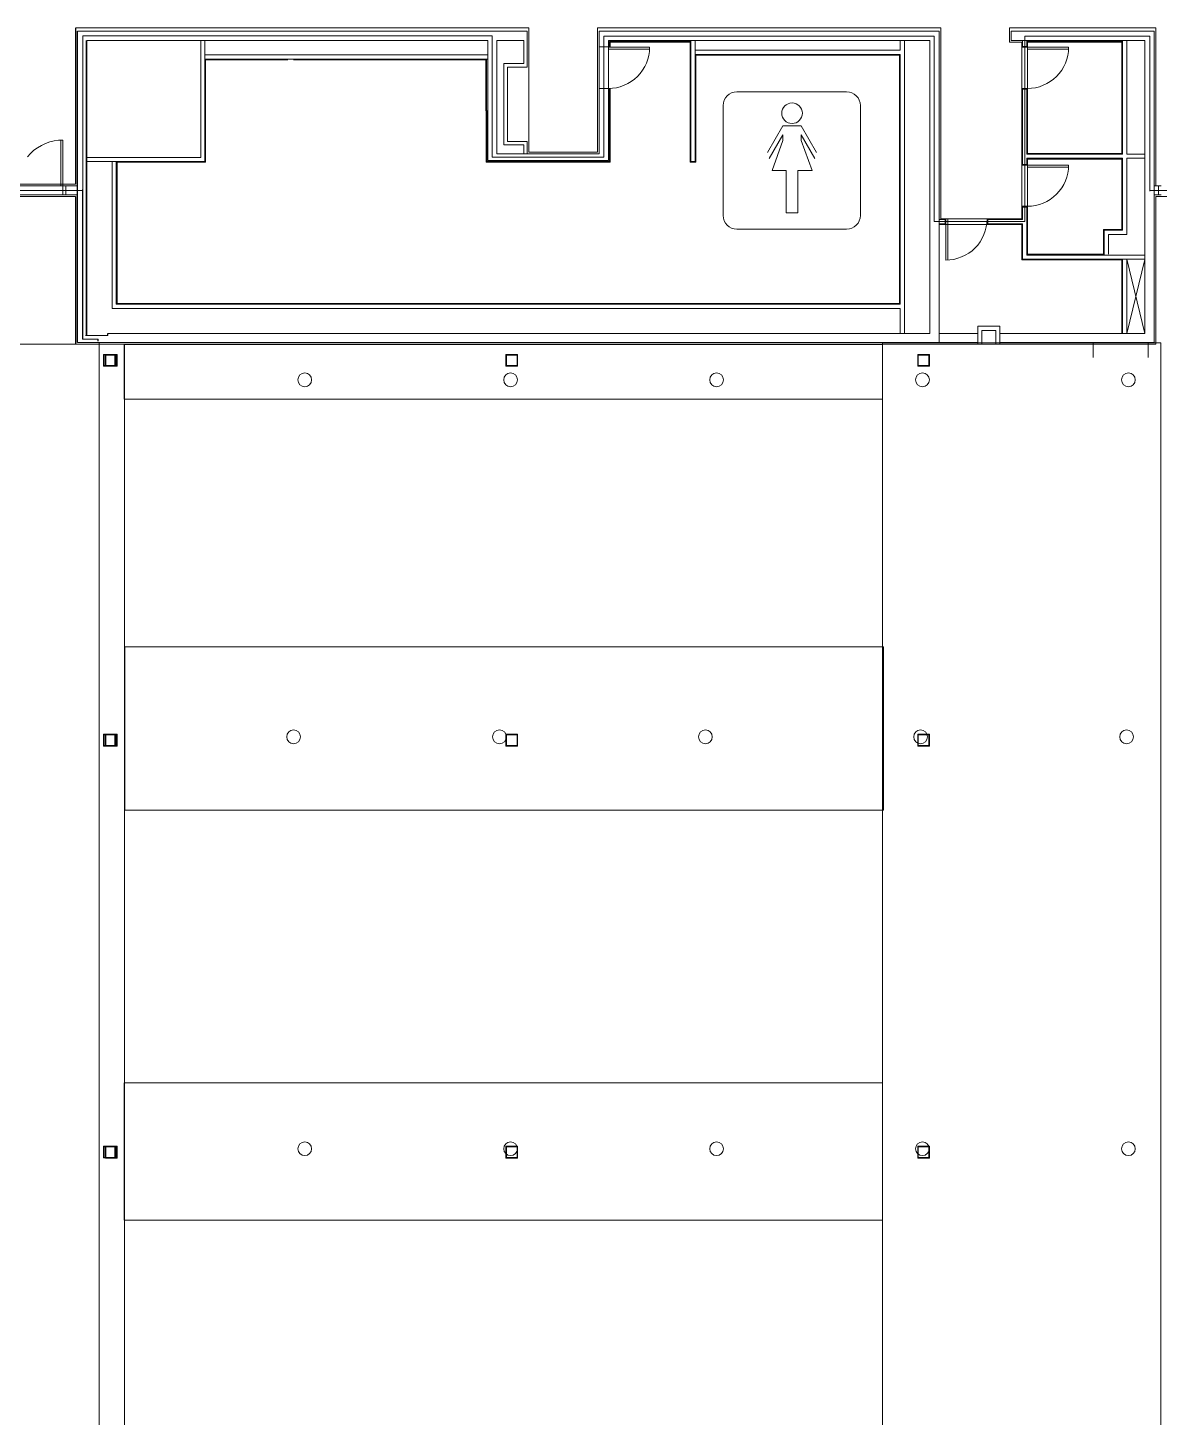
# Model space of a CAD drawing. Header units: inches. Extents: x -3410 to 5259, y -1080 to 3208.
# Drawn here: x -418 to 571, y 1185 to 2400 of the extents above; entities that cross this region are included whole.
import ezdxf

# ---------------------------------------------------------------- set-up
doc = ezdxf.new("R2010")
doc.units = ezdxf.units.IN
doc.header["$LTSCALE"] = 48
doc.header["$MEASUREMENT"] = 0
for name, color, linetype, lineweight in [('Venue-Airwall Track', 7, 'Continuous', 5), ('Venue-Ceiling-Main', 7, 'Continuous', 5), ('Venue-Floor Pockets', 7, 'Continuous', 5), ('Venue-Power', 7, 'Continuous', 5), ('Venue-Rigging Points', 7, 'Continuous', 5), ('Venue-Text-Facility', 7, 'Continuous', 5), ('Venue-Text-Room ID', 5, 'Continuous', 5), ('Venue-Walls and Doors', 7, 'Continuous', 5)]:
    doc.layers.add(name, color=color, linetype=linetype, lineweight=lineweight)

# ---------------------------------------------------------------- blocks, each defined once
blk = doc.blocks.new('Group-1')
at = {"layer": 'Venue-Floor Pockets', "color": 7, "linetype": 'Continuous', "lineweight": 15, "transparency": 33554687}
for points in [[(5.15, 5.15, 0), (-5.15, 5.15, 0), (-5.15, -5.15, 0), (5.15, -5.15, 0), (5.15, 5.15, 0)], [(-5.15, -5.15, 0), (-5.15, 5.15, 0)], [(4.65, 4.65, 0), (-4.65, 4.65, 0), (-4.65, -4.65, 0), (4.65, -4.65, 0), (4.65, 4.65, 0)]]:
    blk.add_polyline3d(points, dxfattribs=at)
blk = doc.blocks.new('FLRBOX')
at = {"layer": 'Venue-Floor Pockets', "color": 7, "transparency": 33554687}
blk.add_blockref('Group-1', (0, 0), dxfattribs=at)
blk = doc.blocks.new('Group-4-1')
at = {"layer": 'Venue-Floor Pockets', "color": 7, "linetype": 'Continuous', "lineweight": 15, "transparency": 33554687}
for points in [[(10.3, 1782.301, 0), (0, 1782.301, 0), (0, 1772.001, 0), (10.3, 1772.001, 0), (10.3, 1782.301, 0)], [(0, 1772.001, 0), (0, 1782.301, 0)], [(9.8, 1781.801, 0), (0.5, 1781.801, 0), (0.5, 1772.501, 0), (9.8, 1772.501, 0), (9.8, 1781.801, 0)]]:
    blk.add_polyline3d(points, dxfattribs=at)
blk = doc.blocks.new('Group-5-1')
at = {"layer": 'Venue-Floor Pockets', "color": 7, "linetype": 'Continuous', "lineweight": 15, "transparency": 33554687}
for points in [[(10.3, 2114.301, 0), (0, 2114.301, 0), (0, 2104.001, 0), (10.3, 2104.001, 0), (10.3, 2114.301, 0)], [(0, 2104.001, 0), (0, 2114.301, 0)], [(9.8, 2113.801, 0), (0.5, 2113.801, 0), (0.5, 2104.501, 0), (9.8, 2104.501, 0), (9.8, 2113.801, 0)]]:
    blk.add_polyline3d(points, dxfattribs=at)
blk = doc.blocks.new('Group-6-1')
at = {"layer": 'Venue-Floor Pockets', "color": 7, "linetype": 'Continuous', "lineweight": 15, "transparency": 33554687}
for points in [[(370.3, 1782.301, 0), (360, 1782.301, 0), (360, 1772.001, 0), (370.3, 1772.001, 0), (370.3, 1782.301, 0)], [(360, 1772.001, 0), (360, 1782.301, 0)], [(369.8, 1781.801, 0), (360.5, 1781.801, 0), (360.5, 1772.501, 0), (369.8, 1772.501, 0), (369.8, 1781.801, 0)]]:
    blk.add_polyline3d(points, dxfattribs=at)
blk = doc.blocks.new('Group-7-1')
at = {"layer": 'Venue-Floor Pockets', "color": 7, "linetype": 'Continuous', "lineweight": 15, "transparency": 33554687}
for points in [[(370.3, 2114.301, 0), (360, 2114.301, 0), (360, 2104.001, 0), (370.3, 2104.001, 0), (370.3, 2114.301, 0)], [(360, 2104.001, 0), (360, 2114.301, 0)], [(369.8, 2113.801, 0), (360.5, 2113.801, 0), (360.5, 2104.501, 0), (369.8, 2104.501, 0), (369.8, 2113.801, 0)]]:
    blk.add_polyline3d(points, dxfattribs=at)
blk = doc.blocks.new('Group-12-1')
at = {"layer": 'Venue-Floor Pockets', "color": 7, "linetype": 'Continuous', "lineweight": 15, "transparency": 33554687}
for points in [[(-339.7, 1782.301, 0), (-350, 1782.301, 0), (-350, 1772.001, 0), (-339.7, 1772.001, 0), (-339.7, 1782.301, 0)], [(-350, 1772.001, 0), (-350, 1782.301, 0)], [(-340.2, 1781.801, 0), (-349.5, 1781.801, 0), (-349.5, 1772.501, 0), (-340.2, 1772.501, 0), (-340.2, 1781.801, 0)]]:
    blk.add_polyline3d(points, dxfattribs=at)
blk = doc.blocks.new('Group-13-1')
at = {"layer": 'Venue-Floor Pockets', "color": 7, "linetype": 'Continuous', "lineweight": 15, "transparency": 33554687}
for points in [[(-339.7, 2114.301, 0), (-350, 2114.301, 0), (-350, 2104.001, 0), (-339.7, 2104.001, 0), (-339.7, 2114.301, 0)], [(-350, 2104.001, 0), (-350, 2114.301, 0)], [(-340.2, 2113.801, 0), (-349.5, 2113.801, 0), (-349.5, 2104.501, 0), (-340.2, 2104.501, 0), (-340.2, 2113.801, 0)]]:
    blk.add_polyline3d(points, dxfattribs=at)
blk = doc.blocks.new('Group-14-1')
at = {"layer": 'Venue-Floor Pockets', "color": 7, "linetype": 'Continuous', "lineweight": 15, "transparency": 33554687}
for points in [[(10.299, 1422.301, 0), (-0.001, 1422.301, 0), (-0.001, 1412.001, 0), (10.299, 1412.001, 0), (10.299, 1422.301, 0)], [(-0.001, 1412.001, 0), (-0.001, 1422.301, 0)], [(9.799, 1421.801, 0), (0.499, 1421.801, 0), (0.499, 1412.501, 0), (9.799, 1412.501, 0), (9.799, 1421.801, 0)]]:
    blk.add_polyline3d(points, dxfattribs=at)
blk = doc.blocks.new('Group-15-1')
at = {"layer": 'Venue-Floor Pockets', "color": 7, "linetype": 'Continuous', "lineweight": 15, "transparency": 33554687}
for points in [[(370.299, 1422.301, 0), (359.999, 1422.301, 0), (359.999, 1412.001, 0), (370.299, 1412.001, 0), (370.299, 1422.301, 0)], [(359.999, 1412.001, 0), (359.999, 1422.301, 0)], [(369.799, 1421.801, 0), (360.499, 1421.801, 0), (360.499, 1412.501, 0), (369.799, 1412.501, 0), (369.799, 1421.801, 0)]]:
    blk.add_polyline3d(points, dxfattribs=at)
blk = doc.blocks.new('Group-18-1')
at = {"layer": 'Venue-Floor Pockets', "color": 7, "linetype": 'Continuous', "lineweight": 15, "transparency": 33554687}
for points in [[(-339.701, 1422.301, 0), (-350.001, 1422.301, 0), (-350.001, 1412.001, 0), (-339.701, 1412.001, 0), (-339.701, 1422.301, 0)], [(-350.001, 1412.001, 0), (-350.001, 1422.301, 0)], [(-340.201, 1421.801, 0), (-349.501, 1421.801, 0), (-349.501, 1412.501, 0), (-340.201, 1412.501, 0), (-340.201, 1421.801, 0)]]:
    blk.add_polyline3d(points, dxfattribs=at)
blk = doc.blocks.new('Group-38-1')
at = {"layer": 'Venue-Text-Room ID'}
for p, q in [((201.9, 2343.8), (297.9, 2343.8)), ((189.9, 2331.8), (189.9, 2235.8)), ((309.9, 2331.8), (309.9, 2235.8)), ((242.2, 2314.1), (228.7, 2290.8)), ((242.2, 2314.1), (258.2, 2314.1)), ((258.2, 2314.1), (271.6, 2290.8)), ((242.2, 2306.1), (230.2, 2285.4)), ((242.2, 2301.2), (232.7, 2275.1)), ((242.2, 2306.1), (242.2, 2301.2)), ((258.2, 2306.1), (258.2, 2301.2)), ((258.2, 2306.1), (270.2, 2285.4)), ((258.2, 2301.2), (267.7, 2275.1)), ((245.2, 2275.1), (232.7, 2275.1)), ((245.2, 2275.1), (245.2, 2238.1)), ((255.2, 2275.1), (255.2, 2238.1)), ((267.7, 2275.1), (255.2, 2275.1)), ((245.2, 2238.1), (255.2, 2238.1)), ((201.9, 2223.8), (297.9, 2223.8))]:
    blk.add_line(p, q, dxfattribs=at)
blk.add_circle((250.2, 2325.1), 9, dxfattribs=at)
for centre, start, end in [((201.9, 2331.8), 90, 180), ((297.9, 2331.8), 0, 90), ((201.9, 2235.8), 180, 270), ((297.9, 2235.8), 270, 0)]:
    blk.add_arc(centre, 12, start, end, dxfattribs=at)
blk = doc.blocks.new('Low Hang point')
at = {"layer": 'Venue-Rigging Points', "color": 7, "linetype": 'Continuous', "lineweight": 5, "transparency": 33554687}
blk.add_circle((0, 0), 6, dxfattribs=at)
for start, end in [(0, 90), (180, 270)]:
    blk.add_arc((0, 0), 6, start, end, dxfattribs=at)
blk = doc.blocks.new('High rig points')
at = {"layer": 'Venue-Rigging Points', "color": 7, "linetype": 'Continuous', "lineweight": 5, "transparency": 33554687}
blk.add_circle((0, 0), 6, dxfattribs=at)
for start, end in [(0, 90), (180, 270)]:
    blk.add_arc((0, 0), 6, start, end, dxfattribs=at)

msp = doc.modelspace()

# ---------------------------------------------------------------- linework, layer by layer
at = {"layer": 'Venue-Airwall Track'}
msp.add_polyline3d([(-355.3, -1.3, 0), (-355.3, 2124.8, 0)], dxfattribs=at)
at = {"layer": 'Venue-Ceiling-Main', "color": 7, "linetype": 'Continuous', "lineweight": 5, "transparency": 33554687}
for points in [[(-570.3, 2123.3, 337), (-333.3, 2123.3, 337), (-333.3, 0.2, 337), (-570.3, 0.2, 337)], [(-570.3, 2123.3, 336), (-333.3, 2123.3, 336), (-333.3, 0.2, 336), (-570.3, 0.2, 336)], [(-570.3, 2123.3, 336), (-570.3, 2123.3, 337), (-333.3, 2123.3, 337), (-333.3, 2123.3, 336)], [(-333.6, 2123.1, 421), (329.4, 2123.1, 421), (329.4, 2075.1, 421), (-333.6, 2075.1, 421)], [(-333.6, 2123.1, 420), (329.4, 2123.1, 420), (329.4, 2075.1, 420), (-333.6, 2075.1, 420)], [(-333.6, 2075.1, 420), (-333.6, 2075.1, 421), (-333.6, 2123.1, 421), (-333.6, 2123.1, 420)], [(-333.6, 2123.1, 420), (-333.6, 2123.1, 421), (329.4, 2123.1, 421), (329.4, 2123.1, 420)], [(-333.3, 2123.3, 336), (-333.3, 2123.3, 337), (-333.3, 0.2, 337), (-333.3, 0.2, 336)], [(329.4, 2124.3, 337), (572.4, 2124.3, 337), (572.4, 1.2, 337), (329.4, 1.2, 337)], [(329.4, 2124.3, 336), (572.4, 2124.3, 336), (572.4, 1.2, 336), (329.4, 1.2, 336)], [(329.4, 1.2, 336), (329.4, 1.2, 337), (329.4, 2124.3, 337), (329.4, 2124.3, 336)], [(329.4, 2124.3, 336), (329.4, 2124.3, 337), (572.4, 2124.3, 337), (572.4, 2124.3, 336)], [(329.4, 2123.1, 420), (329.4, 2123.1, 421), (329.4, 2075.1, 421), (329.4, 2075.1, 420)], [(329.4, 2075.1, 420), (329.4, 2075.1, 421), (-333.6, 2075.1, 421), (-333.6, 2075.1, 420)], [(-332.9, 1858.9, 421), (330.1, 1858.9, 421), (330.1, 1715.9, 421), (-332.9, 1715.9, 421)], [(-332.9, 1858.9, 420), (330.1, 1858.9, 420), (330.1, 1715.9, 420), (-332.9, 1715.9, 420)], [(-332.9, 1715.9, 420), (-332.9, 1715.9, 421), (-332.9, 1858.9, 421), (-332.9, 1858.9, 420)], [(-332.9, 1858.9, 420), (-332.9, 1858.9, 421), (330.1, 1858.9, 421), (330.1, 1858.9, 420)], [(330.1, 1858.9, 420), (330.1, 1858.9, 421), (330.1, 1715.9, 421), (330.1, 1715.9, 420)], [(330.1, 1715.9, 420), (330.1, 1715.9, 421), (-332.9, 1715.9, 421), (-332.9, 1715.9, 420)], [(-333.6, 1477.7, 337), (329.4, 1477.7, 337), (329.4, 1357.7, 337), (-333.6, 1357.7, 337)], [(-333.6, 1477.7, 336), (329.4, 1477.7, 336), (329.4, 1357.7, 336), (-333.6, 1357.7, 336)], [(-333.6, 1357.7, 336), (-333.6, 1357.7, 337), (-333.6, 1477.7, 337), (-333.6, 1477.7, 336)], [(-333.6, 1477.7, 336), (-333.6, 1477.7, 337), (329.4, 1477.7, 337), (329.4, 1477.7, 336)], [(329.4, 1477.7, 336), (329.4, 1477.7, 337), (329.4, 1357.7, 337), (329.4, 1357.7, 336)], [(329.4, 1357.7, 336), (329.4, 1357.7, 337), (-333.6, 1357.7, 337), (-333.6, 1357.7, 336)]]:
    msp.add_3dface(points, dxfattribs=at)
at = {"layer": 'Venue-Power', "linetype": 'Continuous', "flags": 128}
msp.add_lwpolyline([(561.5, 2111.6), (561.5, 2124.7), (513.4, 2124.7), (513.4, 2111.6)], dxfattribs=at)
at = {"layer": 'Venue-Walls and Doors', "transparency": 33554687}
for points in [[(-376.2, 2399.7, 0), (-376.2, 2263.2, 0)], [(-374.7, 2124.7, 0), (-374.7, 2396.7, 0)], [(-366.7, 2130.8, 0), (-366.7, 2388.7, 0)], [(-389, 2301.7, 0), (-389, 2261.7, 0), (-387.1, 2261.7, 0), (-387.1, 2301.7, 0), (-391, 2301.6, 0), (-394.9, 2301, 0), (-398.7, 2300, 0), (-402.4, 2298.7, 0), (-405.9, 2297, 0), (-409.3, 2295, 0), (-412.5, 2292.7, 0), (-415.4, 2290, 0), (-418, 2287.1, 0)], [(-1060.2, 2263.2, 0), (-376.2, 2263.2, 0)], [(-387.1, 2261.7, 0), (-467.1, 2261.7, 0)], [(-387.1, 2261.7, 0), (-387.1, 2253.7, 0)], [(-384.6, 2261.7, 0), (-387.1, 2261.7, 0)], [(-384.6, 2261.7, 0), (-384.6, 2253.7, 0)], [(-384.6, 2261.7, 0), (-374.7, 2261.7, 0)], [(-370.1, 2257.7, 0), (-1064.2, 2257.7, 0)], [(-387.1, 2253.7, 0), (-467.1, 2253.7, 0)], [(-384.6, 2253.7, 0), (-387.1, 2253.7, 0)], [(-384.6, 2253.7, 0), (-374.7, 2253.7, 0)], [(-367.3, 2130.8, 0), (-348.2, 2130.8, 0)], [(-348.2, 2130.8, 0), (-348.2, 2132.7, 0)]]:
    msp.add_polyline3d(points, dxfattribs=at)
at = {"layer": 'Venue-Walls and Doors', "color": 7, "linetype": 'Continuous', "lineweight": 15, "transparency": 33554687}
for points in [[(-375.8, 2399.7, 0), (-375.8, 2263.2, 0)], [(-375.8, 2399.7, 0), (20.2, 2399.7, 0)], [(-374.3, 2124.7, 0), (-374.3, 2396.7, 0)], [(-374.3, 2396.7, 0), (18.7, 2396.7, 0)], [(18.7, 2365.5, 0), (18.7, 2396.7, 0)], [(20.2, 2399.7, 0), (20.2, 2291.2, 0)], [(380.2, 2399.7, 0), (80.2, 2399.7, 0)], [(80.2, 2399.7, 0), (80.2, 2291.2, 0)], [(81.7, 2383, 0), (81.7, 2396.7, 0)], [(81.7, 2396.7, 0), (378.7, 2396.7, 0)], [(378.7, 2124.7, 0), (378.7, 2396.7, 0)], [(380.2, 2232.8, 0), (380.2, 2399.7, 0)], [(440.2, 2396.7, 0), (440.2, 2399.7, 0)], [(568.2, 2399.7, 0), (440.2, 2399.7, 0)], [(440.2, 2387.2, 0), (440.2, 2399.7, 0)], [(440.2, 2388.7, 0), (440.2, 2396.7, 0)], [(441.7, 2396.7, 0), (566.7, 2396.7, 0)], [(441.7, 2388.7, 0), (441.7, 2396.7, 0)], [(566.7, 2124.7, 0), (566.7, 2396.7, 0)], [(568.2, 2261.7, 0), (568.2, 2399.8, 0)], [(-366.3, 2130.8, 0), (-366.3, 2388.7, 0)], [(-366.3, 2388.7, 0), (-15.8, 2388.7, 0)], [(-266.6, 2286.5, 0), (-266.6, 2388.7, 0)], [(-263, 2282.9, 0), (-263, 2388.7, 0)], [(-15.8, 2283.7, 0), (-15.8, 2388.7, 0)], [(-7.8, 2289.7, 0), (-7.8, 2388.7, 0)], [(-7.8, 2388.7, 0), (15.7, 2388.7, 0)], [(15.7, 2368.5, 0), (15.7, 2388.7, 0)], [(81.7, 2383, 0), (89.7, 2383, 0)], [(81.7, 2382.8, 0), (81.7, 2346.8, 0)], [(89.7, 2388.7, 0), (370.7, 2388.7, 0)], [(89.7, 2388.7, 0), (89.7, 2383, 0)], [(89.7, 2383, 0), (91.2, 2383, 0)], [(89.7, 2382.8, 0), (89.7, 2346.8, 0)], [(89.7, 2346.8, 0), (93.2, 2346.9, 0), (96.7, 2347.4, 0), (100.1, 2348.3, 0), (103.4, 2349.5, 0), (106.6, 2351, 0), (109.7, 2352.8, 0), (112.5, 2354.9, 0), (115.1, 2357.3, 0), (117.5, 2359.9, 0), (119.6, 2362.8, 0), (121.4, 2365.8, 0), (122.9, 2369, 0), (124.1, 2372.3, 0), (125, 2375.7, 0), (125.5, 2379.2, 0), (125.7, 2382.8, 0), (89.7, 2382.8, 0), (89.7, 2381, 0), (125.7, 2381, 0)], [(90.5, 2383, 0), (90.5, 2387.9, 0)], [(161.8, 2387.9, 0), (90.5, 2387.9, 0)], [(91.2, 2383, 0), (91.2, 2387.2, 0)], [(161.2, 2387.2, 0), (91.2, 2387.2, 0)], [(161.2, 2282.2, 0), (161.2, 2387.2, 0)], [(161.8, 2282.9, 0), (161.8, 2388.7, 0)], [(165.4, 2282.9, 0), (165.4, 2388.7, 0)], [(344.8, 2380.3, 0), (165.4, 2380.3, 0)], [(344.8, 2380.3, 0), (344.8, 2388.7, 0)], [(348.4, 2132.7, 0), (348.4, 2388.7, 0)], [(370.7, 2132.7, 0), (370.7, 2388.7, 0)], [(440.2, 2387.2, 0), (451, 2387.2, 0)], [(441.7, 2388.7, 0), (558.7, 2388.7, 0)], [(451, 2382.7, 0), (451, 2387.2, 0)], [(455.9, 2382.7, 0), (451, 2382.7, 0)], [(451, 2382.7, 0), (451, 2346.7, 0)], [(451.7, 2383.4, 0), (451.7, 2388.7, 0)], [(455.3, 2383.4, 0), (451.7, 2383.4, 0)], [(455.3, 2383.4, 0), (455.3, 2388.7, 0)], [(455.3, 2387.9, 0), (539, 2387.9, 0)], [(455.9, 2387.2, 0), (538.4, 2387.2, 0)], [(455.9, 2387.2, 0), (455.9, 2382.7, 0)], [(455.9, 2382.7, 0), (455.9, 2346.7, 0)], [(455.9, 2346.7, 0), (459.4, 2346.9, 0), (462.9, 2347.4, 0), (466.4, 2348.3, 0), (469.7, 2349.5, 0), (472.9, 2351, 0), (475.9, 2352.8, 0), (478.8, 2354.9, 0), (481.4, 2357.3, 0), (483.8, 2359.9, 0), (485.9, 2362.8, 0), (487.7, 2365.8, 0), (489.2, 2369, 0), (490.4, 2372.3, 0), (491.2, 2375.7, 0), (491.7, 2379.2, 0), (491.9, 2382.7, 0), (455.9, 2382.7, 0), (455.9, 2381, 0), (491.9, 2381, 0)], [(538.4, 2387.2, 0), (538.4, 2290, 0)], [(539, 2289.4, 0), (539, 2388.7, 0)], [(542.7, 2289.4, 0), (542.7, 2388.7, 0)], [(558.7, 2132.7, 0), (558.7, 2388.7, 0)], [(-263, 2376, 0), (-15.8, 2376, 0)], [(-263, 2372.4, 0), (-186.1, 2372.4, 0)], [(-262.4, 2282.2, 0), (-262.4, 2371.7, 0)], [(-262.4, 2371.7, 0), (-190.4, 2371.7, 0)], [(-186.1, 2372.4, 0), (-15.8, 2372.4, 0)], [(-185.5, 2371.7, 0), (-17.5, 2371.7, 0)], [(-17.5, 2371.7, 0), (-17.3, 2282.2, 0)], [(-16.9, 2372.4, 0), (-16.7, 2282.9, 0)], [(15.7, 2368.5, 0), (-1.6, 2368.5, 0)], [(-1.6, 2297.5, 0), (-1.6, 2368.5, 0)], [(344.8, 2376.4, 0), (165.4, 2376.4, 0)], [(166, 2282.2, 0), (166, 2375.8, 0)], [(166, 2375.8, 0), (344.2, 2375.8, 0)], [(344.2, 2375.8, 0), (166, 2375.8, 0)], [(344.2, 2158.7, 0), (344.2, 2375.8, 0)], [(344.8, 2158.1, 0), (344.8, 2376.4, 0)], [(18.7, 2365.5, 0), (1.4, 2365.5, 0)], [(1.4, 2300.5, 0), (1.4, 2365.5, 0)], [(81.7, 2289.7, 0), (81.7, 2346.8, 0)], [(89.7, 2346.8, 0), (81.7, 2346.8, 0)], [(89.7, 2283.7, 0), (89.7, 2346.8, 0)], [(90.5, 2282.9, 0), (90.5, 2346.8, 0)], [(91.2, 2282.2, 0), (91.2, 2346.8, 0)], [(455.9, 2346.7, 0), (451, 2346.7, 0)], [(451, 2279.8, 0), (451, 2346.7, 0)], [(455.3, 2346.1, 0), (451.7, 2346.1, 0)], [(451.7, 2280.4, 0), (451.7, 2346.1, 0)], [(455.3, 2289.4, 0), (455.3, 2346.1, 0)], [(455.9, 2346.7, 0), (455.9, 2290, 0)], [(15.7, 2297.5, 0), (-1.6, 2297.5, 0)], [(18.7, 2300.5, 0), (1.4, 2300.5, 0)], [(15.7, 2289.7, 0), (15.7, 2297.5, 0)], [(18.7, 2289.7, 0), (18.7, 2300.5, 0)], [(-366.3, 2286.5, 0), (-266.6, 2286.5, 0)], [(-366.3, 2282.9, 0), (-263, 2282.9, 0)], [(-344.1, 2154.5, 0), (-344.1, 2282.9, 0)], [(-340.5, 2158.1, 0), (-340.5, 2282.9, 0)], [(-16.7, 2282.9, 0), (90.5, 2282.9, 0)], [(-15.8, 2283.7, 0), (89.7, 2283.7, 0)], [(-7.8, 2289.7, 0), (81.7, 2289.7, 0)], [(20.2, 2291.2, 0), (80.2, 2291.2, 0)], [(161.8, 2282.9, 0), (165.4, 2282.9, 0)], [(455.3, 2289.4, 0), (539, 2289.4, 0)], [(455.3, 2285.8, 0), (539, 2285.8, 0)], [(455.3, 2280.4, 0), (455.3, 2285.8, 0)], [(455.9, 2290, 0), (538.4, 2290, 0)], [(455.9, 2285.1, 0), (538.4, 2285.1, 0)], [(455.9, 2279.8, 0), (455.9, 2285.1, 0)], [(538.4, 2223.4, 0), (538.4, 2285.1, 0)], [(539, 2222.8, 0), (539, 2285.8, 0)], [(542.7, 2289.4, 0), (558.7, 2289.4, 0)], [(542.7, 2285.8, 0), (558.7, 2285.8, 0)], [(542.7, 2219.1, 0), (542.7, 2285.8, 0)], [(-339.8, 2158.7, 0), (-339.8, 2282.2, 0)], [(-339.8, 2282.2, 0), (-262.4, 2282.2, 0)], [(-17.3, 2282.2, 0), (91.2, 2282.2, 0)], [(161.2, 2282.2, 0), (166, 2282.2, 0)], [(451, 2279.8, 0), (451, 2243.8, 0)], [(455.9, 2279.8, 0), (451, 2279.8, 0)], [(455.3, 2280.4, 0), (451.7, 2280.4, 0)], [(455.9, 2279.8, 0), (451.7, 2279.8, 0)], [(455.9, 2279.8, 0), (455.9, 2243.8, 0)], [(455.9, 2243.8, 0), (459.4, 2243.9, 0), (462.9, 2244.4, 0), (466.4, 2245.3, 0), (469.7, 2246.5, 0), (472.9, 2248, 0), (475.9, 2249.8, 0), (478.8, 2251.9, 0), (481.4, 2254.3, 0), (483.8, 2256.9, 0), (485.9, 2259.8, 0), (487.7, 2262.8, 0), (489.2, 2266, 0), (490.4, 2269.3, 0), (491.2, 2272.7, 0), (491.7, 2276.2, 0), (491.9, 2279.8, 0), (455.9, 2279.8, 0), (455.9, 2278, 0), (491.9, 2278, 0)], [(570.4, 2261.7, 0), (566.7, 2261.7, 0)], [(570.4, 2261.7, 0), (570.4, 2253.7, 0)], [(570.4, 2261.7, 0), (572.9, 2261.7, 0)], [(-375.8, 2123.3, 0), (-375.8, 2123.3, 420), (-375.8, 2252.2, 420), (-375.8, 2252.2, 0), (-375.8, 2123.3, 0)], [(570.4, 2253.7, 0), (566.7, 2253.7, 0)], [(568.2, 2123.3, 0), (568.2, 2123.3, 420), (568.2, 2252.2, 420), (568.2, 2252.2, 0), (568.2, 2123.3, 0)], [(568.2, 2252.2, 0), (568.2, 2252.2, 420), (1064.2, 2252.2, 420), (1064.2, 2252.2, 0), (568.2, 2252.2, 0)], [(570.4, 2253.7, 0), (572.9, 2253.7, 0)], [(455.9, 2243.8, 0), (451, 2243.8, 0)], [(451, 2232.8, 0), (451, 2243.8, 0)], [(455.3, 2243.1, 0), (451.7, 2243.1, 0)], [(451.7, 2232.1, 0), (451.7, 2243.1, 0)], [(455.3, 2201.1, 0), (455.3, 2243.1, 0)], [(455.9, 2201.8, 0), (455.9, 2243.8, 0)], [(378.7, 2232.1, 0), (384, 2232.1, 0)], [(378.7, 2228.5, 0), (384, 2228.5, 0)], [(378.7, 2227.9, 0), (384.7, 2227.9, 0)], [(380.2, 2232.8, 0), (384.7, 2232.8, 0)], [(384, 2232.1, 0), (384, 2228.5, 0)], [(384.7, 2232.8, 0), (384.7, 2227.9, 0)], [(384.7, 2232.8, 0), (420.7, 2232.8, 0)], [(420.7, 2232.8, 0), (420.5, 2229.2, 0), (420, 2225.7, 0), (419.1, 2222.3, 0), (417.9, 2219, 0), (416.4, 2215.8, 0), (414.6, 2212.8, 0), (412.5, 2209.9, 0), (410.1, 2207.3, 0), (407.5, 2204.9, 0), (404.7, 2202.8, 0), (401.6, 2201, 0), (398.4, 2199.5, 0), (395.1, 2198.3, 0), (391.7, 2197.4, 0), (388.2, 2196.9, 0), (384.7, 2196.8, 0), (384.7, 2232.8, 0), (386.4, 2232.8, 0), (386.4, 2196.8, 0)], [(384.7, 2227.9, 0), (420.7, 2227.9, 0)], [(420.7, 2232.8, 0), (420.7, 2227.9, 0)], [(420.7, 2232.8, 0), (451, 2232.8, 0)], [(420.7, 2227.9, 0), (451, 2227.9, 0)], [(421.3, 2232.1, 0), (421.3, 2228.5, 0)], [(421.3, 2232.1, 0), (451.7, 2232.1, 0)], [(421.3, 2228.5, 0), (451.7, 2228.5, 0)], [(451, 2196.9, 0), (451, 2227.9, 0)], [(451.7, 2197.5, 0), (451.7, 2228.5, 0)], [(522.4, 2201.8, 0), (522.4, 2223.4, 0)], [(522.4, 2223.4, 0), (538.4, 2223.4, 0)], [(523, 2201.1, 0), (523, 2222.8, 0)], [(523, 2222.8, 0), (539, 2222.8, 0)], [(526.7, 2201.8, 0), (526.7, 2219.1, 0)], [(526.7, 2219.1, 0), (542.7, 2219.1, 0)], [(455.3, 2201.1, 0), (558.7, 2201.1, 0)], [(455.9, 2201.8, 0), (522.4, 2201.8, 0)], [(451, 2196.9, 0), (538.4, 2196.9, 0)], [(451.7, 2197.5, 0), (558.7, 2197.5, 0)], [(538.4, 2132.7, 0), (538.4, 2196.9, 0)], [(539, 2132.7, 0), (539, 2197.5, 0)], [(542.7, 2132.7, 0), (542.7, 2197.5, 0)], [(542.7, 2197.5, 0), (558.7, 2132.7, 0)], [(558.7, 2197.4, 0), (542.7, 2132.7, 0)], [(-344.1, 2154.5, 0), (344.8, 2154.5, 0)], [(-340.5, 2158.1, 0), (344.8, 2158.1, 0)], [(-339.8, 2158.7, 0), (344.2, 2158.7, 0)], [(-339.8, 2158.7, 0), (344.2, 2158.7, 0)], [(344.8, 2132.7, 0), (344.8, 2154.5, 0)], [(431.8, 2138.9, 0), (412.5, 2138.9, 0)], [(412.5, 2138.9, 0), (412.5, 2123.3, 0)], [(431.8, 2138.9, 0), (431.8, 2123.3, 0)], [(-366.9, 2130.8, 0), (-347.8, 2130.8, 0)], [(-347.8, 2132.7, 0), (370.7, 2132.7, 0)], [(-347.8, 2130.8, 0), (-347.8, 2132.7, 0)], [(412.5, 2132.7, 0), (378.7, 2132.7, 0)], [(428.2, 2135.2, 0), (416.2, 2135.2, 0)], [(416.2, 2135.2, 0), (416.2, 2123.3, 0)], [(428.2, 2135.2, 0), (428.2, 2123.3, 0)], [(431.8, 2132.7, 0), (558.7, 2132.7, 0)], [(-375.8, 2123.3, 0), (-375.8, 2123.3, 420), (568.2, 2123.3, 420), (568.2, 2123.3, 0), (-375.8, 2123.3, 0)], [(-374.3, 2124.7, 0), (378.7, 2124.7, 0)], [(412.5, 2124.7, 0), (378.7, 2124.7, 0)], [(431.8, 2124.7, 0), (566.7, 2124.7, 0)]]:
    msp.add_polyline3d(points, dxfattribs=at)
at = {"layer": 'Venue-Walls and Doors', "color": 7, "linetype": 'Continuous', "lineweight": 5, "transparency": 33554687}
for points in [[(-369.7, 2257.7, 0), (-369.7, 2392.8, 0), (-11.9, 2392.8, 0), (-11.9, 2286.6, 0), (85.7, 2286.6, 0), (85.7, 2392.4, 0), (374.5, 2392.4, 0), (374.5, 2230.5, 0), (453.6, 2230.5, 0), (453.6, 2392.5, 0)], [(453.6, 2392.5, 0), (562.8, 2392.5, 0), (562.8, 2257, 0)], [(-356.3, 2125.8, 0), (-356.3, 2127.6, 0), (-369.6, 2127.6, 0), (-369.6, 2258.5, 0)], [(1454.2, 2128.7, 0), (1069.7, 2128.7, 0), (1069.7, 2257.7, 0), (562.7, 2257.7, 0)]]:
    msp.add_polyline3d(points, dxfattribs=at)
at = {"layer": 'Venue-Walls and Doors', "transparency": 33554687}
for points in [[(-520.2, 2252.2), (-520.2, 2252.2, 420), (-376.2, 2252.2, 420), (-376.2, 2252.2)], [(-376.2, 2123.3), (-376.2, 2123.3, 420), (-376.2, 2252.2, 420), (-376.2, 2252.2)]]:
    msp.add_3dface(points, dxfattribs=at)
at = {"layer": 'Venue-Walls and Doors', "transparency": 33554687, "invisible_edges": 8}
msp.add_3dface([(-356.7, 2125.8), (-356.7, 2127.6), (-370, 2127.6), (-370, 2258.5)], dxfattribs=at)

# ---------------------------------------------------------------- block references
at = {"layer": 'Venue-Floor Pockets', "color": 7, "transparency": 33554687}
for name, p in [('FLRBOX', (-346.4, 2109.2)), ('Group-13-1', (0, 0)), ('Group-5-1', (0, 0)), ('Group-7-1', (0, 0)), ('FLRBOX', (-346.4, 1777.2)), ('Group-12-1', (0, 0)), ('Group-4-1', (0, 0)), ('Group-6-1', (0, 0)), ('FLRBOX', (-346.4, 1417.2)), ('Group-18-1', (0, 0)), ('Group-14-1', (0, 0)), ('Group-15-1', (0, 0))]:
    msp.add_blockref(name, p, dxfattribs=at)
at = {"layer": 'Venue-Rigging Points', "color": 7, "transparency": 33554687, "rotation": 270}
for name, p in [('Low Hang point', (-175.8, 2092.1, 336.4)), ('Low Hang point', (4.2, 2092.1, 336.4)), ('Low Hang point', (184.2, 2092.1, 336.4)), ('Low Hang point', (364.2, 2092.1, 336.4)), ('Low Hang point', (544.2, 2092.1, 336.4)), ('High rig points', (-185.5, 1780.1, 418)), ('High rig points', (-5.5, 1780.1, 418)), ('High rig points', (174.5, 1780.1, 418)), ('High rig points', (362.6, 1780.1, 418)), ('High rig points', (542.6, 1780.1, 418)), ('Low Hang point', (-175.8, 1420.1, 336.4)), ('Low Hang point', (4.2, 1420.1, 336.4)), ('Low Hang point', (184.2, 1420.1, 336.4)), ('Low Hang point', (364.2, 1420.1, 336.4)), ('Low Hang point', (544.2, 1420.1, 336.4))]:
    msp.add_blockref(name, p, dxfattribs=at)
at = {"layer": 'Venue-Text-Facility', "color": 7}
msp.add_blockref('Group-38-1', (0, 0), dxfattribs=at)

doc.saveas('drawing.dxf')
